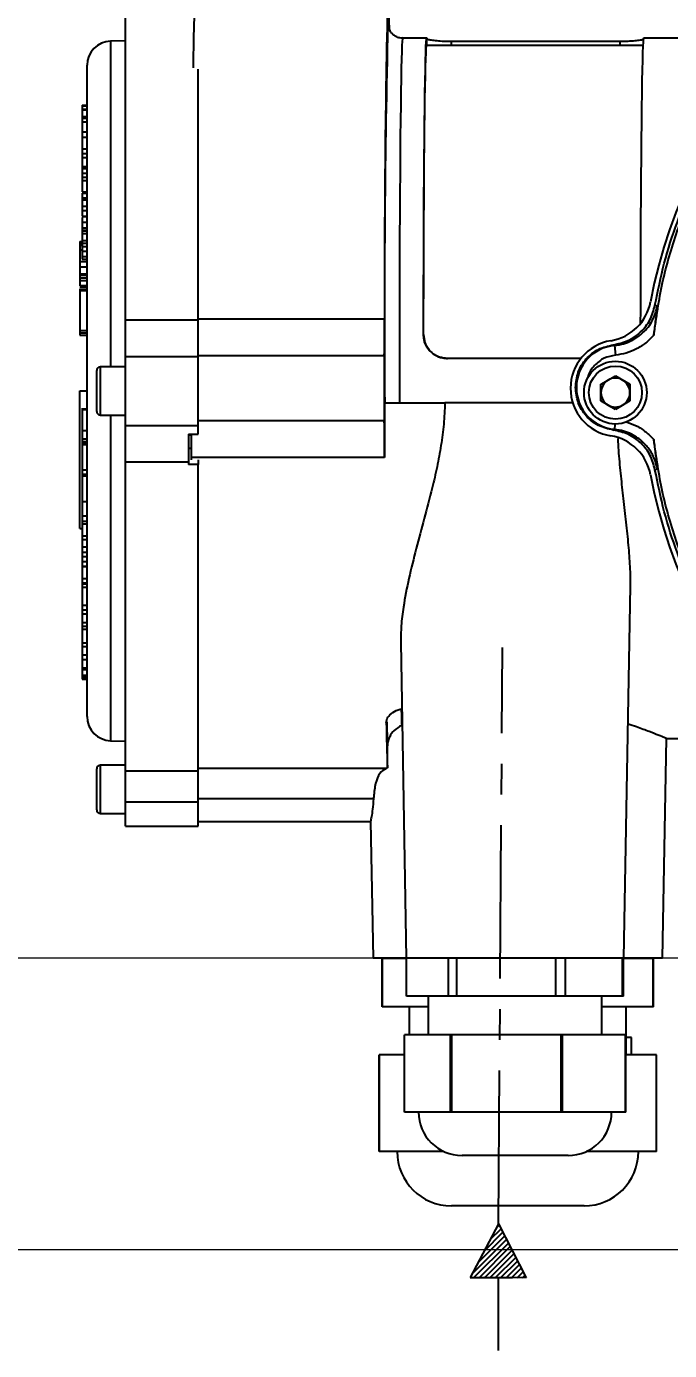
# Model space of a CAD drawing. Header units: millimetres. Extents: x 1846 to 4892, y 508 to 2661.
# Drawn here: x 2415.1 to 2548.4, y 2017.1 to 2291.2 of the extents above; entities that cross this region are included whole.
import ezdxf

# ---------------------------------------------------------------- set-up
doc = ezdxf.new("R2010")
doc.units = ezdxf.units.MM
doc.linetypes.add('CENTER', pattern=[50.8, 31.75, -6.35, 6.35, -6.35])
doc.layers.add('AM_5', color=3, linetype='Continuous', lineweight=25)
doc.layers.add('layer 1', color=7, linetype='Continuous')
doc.styles.add('SLDTEXTSTYLE1', font='txt.shx', dxfattribs={"width": 0.7, "bigfont": 'gbcbig.shx'})
doc.dimstyles.new('SLDDIMSTYLE12$0', dxfattribs={"dimtxt": 12, "dimasz": 10, "dimexe": 0, "dimexo": 0.0625, "dimgap": 0.875, "dimtad": 1, "dimdec": 1, "dimlfac": 1.8, "dimrnd": 1e-09, "dimzin": 12, "dimdsep": 46, "dimtxsty": 'SLDTEXTSTYLE1', "dimcen": 0.09, "dimdle": 8.16, "dimclrd": 3, "dimclre": 3, "dimadec": 0, "dimazin": 3, "dimtfac": 1, "dimtdec": 1, "dimtofl": 0, "dimtmove": 0, "dimatfit": 3, "dimfxl": 0, "dimfrac": 2, "dimtolj": 1, "dimlwd": 5, "dimlwe": 5, "dimarcsym": 0})

# ---------------------------------------------------------------- blocks, each defined once
blk = doc.blocks.new('*D64')
at = {"layer": 'AM_5', "color": 3, "lineweight": 5, "transparency": 16777216}
blk.add_line((2751.09, 2432.11), (2356.69, 2432.11), dxfattribs=at)
at = {"layer": 'AM_5', "color": 3, "linetype": 'Continuous', "lineweight": 5, "transparency": 16777216}
for p, q in [((2356.69, 2422.11), (2356.69, 2108.32)), ((2762.77, 2098.32), (2356.69, 2098.32))]:
    blk.add_line(p, q, dxfattribs=at)
at = {"layer": 'AM_5', "color": 3, "transparency": 16777216}
for points in [[(2355.03, 2422.11), (2358.36, 2422.11), (2356.69, 2432.11)], [(2355.03, 2108.32), (2358.36, 2108.32), (2356.69, 2098.32)]]:
    blk.add_solid(points, dxfattribs=at)
at = {"layer": 'Defpoints', "color": 0, "transparency": 16777216}
for p in [(2751.15, 2432.11), (2356.69, 2098.32), (2762.83, 2098.32)]:
    blk.add_point(p, dxfattribs=at)
at = {"layer": 'AM_5', "color": 0, "transparency": 16777216, "insert": (2342.1, 2265.22), "char_height": 12, "attachment_point": 5, "rotation": 90, "style": 'SLDTEXTSTYLE1'}
blk.add_mtext('\\A1;{\\H2.28571x;335}', dxfattribs=at)
blk = doc.blocks.new('*D65')
at = {"layer": 'AM_5', "color": 3, "lineweight": 5, "transparency": 16777216}
blk.add_line((2762.77, 2098.32), (2356.51, 2098.32), dxfattribs=at)
at = {"layer": 'AM_5', "color": 3, "linetype": 'Continuous', "lineweight": 5, "transparency": 16777216}
for p, q in [((2356.51, 2088.32), (2356.51, 2047.92)), ((2762.42, 2037.92), (2356.51, 2037.92))]:
    blk.add_line(p, q, dxfattribs=at)
at = {"layer": 'AM_5', "color": 3, "transparency": 16777216}
for points in [[(2354.84, 2088.32), (2358.18, 2088.32), (2356.51, 2098.32)], [(2354.84, 2047.92), (2358.18, 2047.92), (2356.51, 2037.92)]]:
    blk.add_solid(points, dxfattribs=at)
at = {"layer": 'Defpoints', "color": 0, "transparency": 16777216}
for p in [(2762.83, 2098.32), (2356.51, 2037.92), (2762.49, 2037.92)]:
    blk.add_point(p, dxfattribs=at)
at = {"layer": 'AM_5', "color": 0, "transparency": 16777216, "insert": (2341.92, 2068.12), "char_height": 12, "attachment_point": 5, "rotation": 90, "style": 'SLDTEXTSTYLE1'}
blk.add_mtext('\\A1;{\\H2.28571x;60}', dxfattribs=at)

msp = doc.modelspace()

# ---------------------------------------------------------------- hatches: boundary and pattern name
at = {"layer": 'layer 1'}
h = msp.add_hatch(dxfattribs=at)
h.set_pattern_fill('ANSI31', color=256, scale=0.25)
h.set_pattern_definition([(45, (-5395.5515, 3376.1605), (-0.56126601, 0.56126601), [])])
h.paths.add_polyline_path([(2512.972, 2043.312), (2507.106, 2032.161), (2512.897, 2032.161), (2518.686, 2032.082)])

# ---------------------------------------------------------------- linework, layer by layer
at = {"color": 7, "linetype": 'Continuous', "lineweight": 25}
for p, q in [((2435.689, 2230.461), (2435.689, 2294.376)), ((2435.689, 2288.242), (2432.558, 2288.16)), ((2432.558, 2288.16), (2432.558, 2220.742)), ((2498.079, 2288.787), (2493.079, 2288.787)), ((2542.941, 2287.287), (2498.079, 2287.287)), ((2498.122, 2287.287), (2498.122, 2288.636)), ((2503.168, 2288.139), (2538.167, 2288.139)), ((2503.168, 2288.139), (2503.168, 2287.287)), ((2538.167, 2287.287), (2538.167, 2288.139)), ((2552.383, 2288.787), (2543.077, 2288.787)), ((2427.689, 2215.742), (2427.689, 2283.162)), ((2450.689, 2230.461), (2450.689, 2282.368)), ((2426.689, 2274.876), (2427.689, 2274.876)), ((2426.689, 2274.876), (2426.689, 2274.735)), ((2426.689, 2274.735), (2427.689, 2274.735)), ((2426.689, 2274.735), (2426.689, 2274.144)), ((2426.689, 2274.103), (2427.689, 2274.103)), ((2426.689, 2274.103), (2426.689, 2273.963)), ((2426.689, 2273.963), (2427.689, 2273.963)), ((2426.689, 2272.531), (2427.689, 2272.531)), ((2426.689, 2272.531), (2426.689, 2272.393)), ((2426.689, 2272.393), (2427.689, 2272.393)), ((2426.689, 2272.393), (2426.689, 2272.271)), ((2426.689, 2272.235), (2427.689, 2272.235)), ((2426.689, 2272.235), (2426.689, 2271.447)), ((2426.689, 2271.447), (2427.689, 2271.447)), ((2426.689, 2269.37), (2427.689, 2269.37)), ((2426.689, 2268.287), (2427.689, 2268.287)), ((2426.689, 2268.287), (2426.689, 2265.844)), ((2426.689, 2265.844), (2427.689, 2265.844)), ((2426.689, 2264.914), (2427.689, 2264.914)), ((2426.689, 2264.914), (2426.689, 2264.091)), ((2426.564, 2263.784), (2426.689, 2263.784)), ((2426.689, 2264.091), (2427.689, 2264.091)), ((2426.689, 2264.091), (2426.689, 2262.195)), ((2426.689, 2262.195), (2427.689, 2262.195)), ((2426.689, 2262.195), (2426.689, 2261.765)), ((2426.689, 2261.765), (2427.689, 2261.765)), ((2426.689, 2260.833), (2427.689, 2260.833)), ((2426.689, 2260.833), (2426.689, 2260.01)), ((2426.689, 2260.01), (2427.689, 2260.01)), ((2426.689, 2260.01), (2426.689, 2259.274)), ((2426.689, 2259.274), (2427.689, 2259.274)), ((2426.689, 2259.109), (2426.689, 2258.834)), ((2426.564, 2256.579), (2426.689, 2256.579)), ((2426.689, 2256.946), (2427.689, 2256.946)), ((2426.689, 2256.912), (2426.689, 2256.867)), ((2426.689, 2256.867), (2427.689, 2256.867)), ((2426.689, 2256.672), (2427.689, 2256.672)), ((2426.689, 2255.707), (2427.689, 2255.707)), ((2426.689, 2255.338), (2427.689, 2255.338)), ((2426.689, 2255.267), (2426.689, 2255.222)), ((2426.689, 2254.024), (2427.689, 2254.024)), ((2426.689, 2254.012), (2426.689, 2253.18)), ((2426.689, 2253.101), (2427.689, 2253.101)), ((2426.689, 2251.947), (2427.689, 2251.947)), ((2426.689, 2251.848), (2427.689, 2251.848)), ((2426.689, 2251.673), (2426.689, 2250.675)), ((2426.689, 2250.675), (2427.689, 2250.675)), ((2426.689, 2249.533), (2427.689, 2249.533)), ((2426.689, 2249.533), (2426.689, 2248.992)), ((2426.689, 2248.992), (2427.689, 2248.992)), ((2426.689, 2248.958), (2426.689, 2248.864)), ((2426.689, 2248.864), (2427.689, 2248.864)), ((2426.689, 2248.864), (2426.689, 2248.324)), ((2426.689, 2248.324), (2427.689, 2248.324)), ((2426.189, 2246.7), (2426.689, 2246.7)), ((2426.189, 2246.7), (2426.189, 2246.231)), ((2426.189, 2246.231), (2426.689, 2246.231)), ((2426.189, 2246.231), (2426.189, 2245.922)), ((2426.189, 2245.922), (2426.689, 2245.922)), ((2426.189, 2245.922), (2426.189, 2245.92)), ((2426.189, 2245.92), (2426.689, 2245.92)), ((2426.189, 2245.92), (2426.189, 2244.974)), ((2426.689, 2246.872), (2427.689, 2246.872)), ((2426.689, 2246.872), (2426.689, 2246.362)), ((2426.689, 2246.362), (2427.689, 2246.362)), ((2426.689, 2245.648), (2427.689, 2245.648)), ((2426.689, 2245.648), (2426.689, 2244.687)), ((2426.189, 2244.974), (2426.689, 2244.974)), ((2426.189, 2244.974), (2426.189, 2242.53)), ((2426.189, 2242.53), (2427.689, 2242.53)), ((2426.189, 2242.53), (2426.189, 2241.426)), ((2426.689, 2244.687), (2427.689, 2244.687)), ((2426.689, 2243.574), (2427.689, 2243.574)), ((2426.689, 2243.574), (2426.689, 2243.004)), ((2426.689, 2243.004), (2427.689, 2243.004)), ((2426.189, 2241.426), (2427.689, 2241.426)), ((2426.189, 2240.011), (2427.689, 2240.011)), ((2426.189, 2240.011), (2426.189, 2239.71)), ((2426.189, 2239.71), (2427.689, 2239.71)), ((2426.189, 2239.162), (2427.689, 2239.162)), ((2426.189, 2239.162), (2426.189, 2238.616)), ((2426.189, 2238.616), (2427.689, 2238.616)), ((2426.189, 2238.616), (2426.189, 2237.59)), ((2426.189, 2237.59), (2427.689, 2237.59)), ((2426.189, 2237.472), (2427.689, 2237.472)), ((2426.189, 2237.245), (2427.689, 2237.245)), ((2426.189, 2237.206), (2427.689, 2237.206)), ((2426.189, 2236.895), (2426.189, 2236.743)), ((2426.189, 2236.743), (2427.689, 2236.743)), ((2426.189, 2236.743), (2426.189, 2236.535)), ((2426.189, 2236.535), (2427.689, 2236.535)), ((2426.189, 2236.535), (2426.189, 2228.261)), ((2545.391, 2233.491), (2545.908, 2233.371)), ((2435.689, 2230.461), (2450.689, 2230.461)), ((2435.689, 2222.892), (2435.689, 2230.461)), ((2489.351, 2230.6), (2450.689, 2230.6)), ((2450.689, 2222.892), (2450.689, 2230.461)), ((2426.189, 2228.261), (2427.689, 2228.261)), ((2426.189, 2227.782), (2426.189, 2227.289)), ((2426.189, 2227.782), (2427.689, 2227.782)), ((2426.189, 2227.289), (2427.689, 2227.289)), ((2497.416, 2227.454), (2497.43, 2227.454)), ((2536.74, 2225.288), (2536.99, 2225.139)), ((2536.99, 2225.139), (2537.179, 2223.148)), ((2435.689, 2220.742), (2430.439, 2220.742)), ((2430.439, 2220.742), (2430.439, 2210.742)), ((2435.689, 2222.892), (2450.689, 2222.892)), ((2435.689, 2208.591), (2435.689, 2222.892)), ((2489.292, 2223.027), (2450.689, 2223.027)), ((2450.689, 2208.591), (2450.689, 2222.892)), ((2530.01, 2222.454), (2502.41, 2222.454)), ((2429.689, 2211.492), (2429.689, 2219.992)), ((2534.181, 2217.121), (2537.181, 2218.853)), ((2537.181, 2218.853), (2540.181, 2217.121)), ((2426.189, 2215.742), (2427.689, 2215.742)), ((2426.189, 2187.281), (2426.189, 2215.742)), ((2427.689, 2148.322), (2427.689, 2215.742)), ((2534.181, 2213.657), (2534.181, 2217.121)), ((2540.181, 2217.121), (2540.181, 2213.657)), ((2489.339, 2213.287), (2501.865, 2213.287)), ((2528.338, 2213.287), (2501.865, 2213.287)), ((2537.181, 2211.925), (2534.181, 2213.657)), ((2540.181, 2213.657), (2537.181, 2211.925)), ((2427.689, 2211.941), (2426.564, 2211.941)), ((2426.689, 2211.863), (2427.689, 2211.863)), ((2430.439, 2210.742), (2435.689, 2210.742)), ((2432.558, 2210.742), (2432.558, 2143.324)), ((2426.689, 2207.572), (2427.689, 2207.572)), ((2426.689, 2207.572), (2426.689, 2205.798)), ((2435.689, 2208.591), (2450.689, 2208.591)), ((2435.689, 2201.023), (2435.689, 2208.591)), ((2489.292, 2209.547), (2450.689, 2209.547)), ((2450.689, 2206.81), (2450.689, 2208.591)), ((2536.74, 2207.637), (2536.99, 2207.786)), ((2537.095, 2208.89), (2536.99, 2207.786)), ((2426.689, 2205.798), (2427.689, 2205.798)), ((2426.689, 2205.798), (2426.689, 2205.273)), ((2426.689, 2205.273), (2427.689, 2205.273)), ((2426.689, 2205.273), (2426.689, 2205.043)), ((2426.689, 2205.043), (2427.689, 2205.043)), ((2426.689, 2205.043), (2426.689, 2204.87)), ((2426.689, 2204.87), (2427.689, 2204.87)), ((2426.689, 2204.87), (2426.689, 2204.64)), ((2426.689, 2204.64), (2426.689, 2199.421)), ((2426.689, 2204.64), (2427.689, 2204.64)), ((2448.689, 2206.81), (2450.689, 2206.81)), ((2448.689, 2206.81), (2448.689, 2201.023)), ((2448.689, 2206.658), (2449.332, 2206.658)), ((2448.689, 2203.866), (2449.348, 2203.866)), ((2489.351, 2201.975), (2449.353, 2201.975)), ((2449.353, 2201.485), (2449.353, 2201.975)), ((2450.689, 2201.472), (2450.689, 2200.539)), ((2426.689, 2199.421), (2427.689, 2199.421)), ((2426.689, 2199.421), (2426.689, 2198.502)), ((2435.689, 2201.023), (2448.689, 2201.023)), ((2435.689, 2137.108), (2435.689, 2201.023)), ((2448.689, 2201.023), (2448.689, 2200.539)), ((2450.689, 2200.539), (2448.689, 2200.539)), ((2450.689, 2137.108), (2450.689, 2200.539)), ((2545.908, 2199.554), (2545.391, 2199.435)), ((2426.689, 2198.502), (2427.689, 2198.502)), ((2426.689, 2198.502), (2426.689, 2198.163)), ((2426.689, 2198.163), (2426.689, 2192.845)), ((2426.689, 2198.163), (2427.689, 2198.163)), ((2426.689, 2192.845), (2427.689, 2192.845)), ((2426.689, 2192.845), (2426.689, 2189.883)), ((2426.689, 2189.652), (2426.564, 2189.652)), ((2426.689, 2189.883), (2426.689, 2188.796)), ((2426.689, 2189.883), (2427.689, 2189.883)), ((2426.689, 2188.796), (2427.689, 2188.796)), ((2426.689, 2188.796), (2426.689, 2188.235)), ((2426.689, 2188.235), (2427.689, 2188.235)), ((2426.689, 2188.235), (2426.689, 2185.737)), ((2426.189, 2187.281), (2426.689, 2187.281)), ((2426.689, 2184.983), (2426.564, 2184.983)), ((2426.689, 2185.737), (2427.689, 2185.737)), ((2426.689, 2185.737), (2426.689, 2184.983)), ((2426.689, 2184.983), (2427.689, 2184.983)), ((2426.564, 2183.198), (2426.689, 2183.198)), ((2426.564, 2182.342), (2427.689, 2182.342)), ((2426.689, 2183.474), (2427.689, 2183.474)), ((2426.689, 2181.453), (2427.689, 2181.453)), ((2426.689, 2181.453), (2426.689, 2180.447)), ((2426.689, 2180.447), (2427.689, 2180.447)), ((2426.689, 2180.447), (2426.689, 2179.465)), ((2426.689, 2179.465), (2427.689, 2179.465)), ((2426.689, 2179.465), (2426.689, 2179.389)), ((2426.689, 2177.229), (2426.564, 2177.229)), ((2426.689, 2179.389), (2427.689, 2179.389)), ((2426.689, 2179.389), (2426.689, 2176.927)), ((2426.689, 2176.927), (2427.689, 2176.927)), ((2426.689, 2176.927), (2426.689, 2175.985)), ((2426.689, 2175.985), (2427.689, 2175.985)), ((2426.689, 2175.985), (2426.689, 2175.828)), ((2426.689, 2175.828), (2427.689, 2175.828)), ((2426.689, 2175.828), (2426.689, 2175.114)), ((2426.689, 2175.114), (2427.689, 2175.114)), ((2426.689, 2175.114), (2426.689, 2171.354)), ((2538.958, 2098.287), (2540.302, 2175.283)), ((2426.689, 2171.354), (2427.689, 2171.354)), ((2426.689, 2171.354), (2426.689, 2170.41)), ((2426.564, 2168.821), (2426.689, 2168.821)), ((2426.689, 2170.41), (2427.689, 2170.41)), ((2426.689, 2170.41), (2426.689, 2169.597)), ((2426.689, 2169.597), (2427.689, 2169.597)), ((2426.689, 2169.597), (2426.689, 2167.779)), ((2426.564, 2167.954), (2426.689, 2167.954)), ((2426.689, 2167.779), (2427.689, 2167.779)), ((2426.689, 2167.779), (2426.689, 2167.032)), ((2426.689, 2167.032), (2427.689, 2167.032)), ((2426.689, 2167.032), (2426.689, 2166.392)), ((2426.689, 2166.392), (2426.689, 2163.579)), ((2426.689, 2166.392), (2427.689, 2166.392)), ((2426.689, 2163.579), (2427.689, 2163.579)), ((2426.689, 2163.579), (2426.689, 2162.788)), ((2492.692, 2163.632), (2493.833, 2098.287)), ((2426.689, 2162.788), (2427.689, 2162.788)), ((2426.689, 2162.788), (2426.689, 2161.092)), ((2426.689, 2161.092), (2427.689, 2161.092)), ((2426.689, 2161.092), (2426.689, 2160.149)), ((2426.689, 2160.149), (2427.689, 2160.149)), ((2426.689, 2160.149), (2426.689, 2158.424)), ((2426.689, 2158.424), (2427.689, 2158.424)), ((2426.689, 2158.424), (2426.689, 2158.048)), ((2426.689, 2158.048), (2427.689, 2158.048)), ((2426.689, 2158.048), (2426.689, 2156.888)), ((2426.689, 2156.888), (2427.689, 2156.888)), ((2426.689, 2156.888), (2426.689, 2156.468)), ((2426.689, 2156.468), (2427.689, 2156.468)), ((2426.689, 2156.468), (2426.689, 2156.343)), ((2426.689, 2156.343), (2427.689, 2156.343)), ((2426.689, 2156.343), (2426.689, 2156.081)), ((2426.689, 2156.081), (2427.689, 2156.081)), ((2546.951, 2098.287), (2547.745, 2143.79)), ((2432.558, 2143.324), (2435.689, 2143.242)), ((2547.744, 2143.787), (2552.383, 2143.787)), ((2429.689, 2128.992), (2429.689, 2137.492)), ((2435.689, 2138.242), (2430.439, 2138.242)), ((2430.439, 2138.242), (2430.439, 2128.242)), ((2435.689, 2137.108), (2450.689, 2137.108)), ((2435.689, 2130.667), (2435.689, 2137.108)), ((2489.676, 2137.578), (2450.689, 2137.578)), ((2450.689, 2130.667), (2450.689, 2137.108)), ((2435.689, 2130.667), (2450.689, 2130.667)), ((2435.689, 2125.642), (2435.689, 2130.667)), ((2487.066, 2131.255), (2450.689, 2131.255)), ((2450.689, 2125.642), (2450.689, 2130.667)), ((2430.439, 2128.242), (2435.689, 2128.242)), ((2435.689, 2125.642), (2450.689, 2125.642)), ((2450.689, 2126.587), (2486.458, 2126.587)), ((2486.456, 2126.615), (2486.951, 2098.287)), ((2493.833, 2098.287), (2486.951, 2098.287)), ((2488.826, 2098.243), (2488.826, 2088.243)), ((2488.858, 2098.243), (2488.826, 2098.243)), ((2488.858, 2088.243), (2488.858, 2098.243)), ((2493.915, 2098.243), (2488.858, 2098.243)), ((2538.958, 2098.287), (2493.833, 2098.287)), ((2493.915, 2090.428), (2493.915, 2098.287)), ((2502.586, 2090.428), (2502.586, 2098.287)), ((2504.342, 2090.428), (2504.342, 2098.287)), ((2524.875, 2090.428), (2524.875, 2098.287)), ((2526.822, 2090.428), (2526.822, 2098.287)), ((2538.684, 2090.428), (2538.684, 2098.287)), ((2538.876, 2090.428), (2538.876, 2098.287)), ((2545.044, 2098.243), (2538.876, 2098.243)), ((2546.951, 2098.287), (2538.958, 2098.287)), ((2545.044, 2088.243), (2545.044, 2098.243)), ((2545.076, 2098.243), (2545.044, 2098.243)), ((2545.076, 2088.243), (2545.076, 2098.243)), ((2502.586, 2090.428), (2493.915, 2090.428)), ((2498.396, 2090.428), (2498.396, 2082.428)), ((2504.342, 2090.428), (2502.586, 2090.428)), ((2524.875, 2090.428), (2504.342, 2090.428)), ((2526.822, 2090.428), (2524.875, 2090.428)), ((2538.684, 2090.428), (2526.822, 2090.428)), ((2534.396, 2082.428), (2534.396, 2090.428)), ((2538.876, 2090.428), (2538.684, 2090.428)), ((2488.858, 2088.243), (2488.826, 2088.243)), ((2498.396, 2088.243), (2488.858, 2088.243)), ((2494.451, 2088.243), (2494.451, 2082.428)), ((2545.044, 2088.243), (2534.396, 2088.243)), ((2539.451, 2078.243), (2539.451, 2088.243)), ((2545.076, 2088.243), (2545.044, 2088.243)), ((2493.473, 2066.428), (2493.473, 2082.428)), ((2503.028, 2082.428), (2493.473, 2082.428)), ((2503.028, 2066.428), (2503.028, 2082.428)), ((2503.296, 2082.428), (2503.028, 2082.428)), ((2503.296, 2066.428), (2503.296, 2082.428)), ((2525.921, 2082.428), (2503.296, 2082.428)), ((2525.921, 2066.428), (2525.921, 2082.428)), ((2526.218, 2082.428), (2525.921, 2082.428)), ((2526.218, 2066.428), (2526.218, 2082.428)), ((2539.288, 2082.428), (2526.218, 2082.428)), ((2539.288, 2066.428), (2539.288, 2082.428)), ((2539.318, 2082.428), (2539.288, 2082.428)), ((2539.318, 2066.428), (2539.318, 2082.428)), ((2540.504, 2081.882), (2539.451, 2081.882)), ((2540.504, 2078.243), (2540.504, 2081.882)), ((2540.504, 2081.882), (2540.506, 2081.882)), ((2540.506, 2078.243), (2540.506, 2081.882)), ((2488.201, 2078.243), (2488.201, 2058.243)), ((2488.202, 2078.243), (2488.201, 2078.243)), ((2488.202, 2058.243), (2488.202, 2078.243)), ((2493.473, 2078.243), (2488.202, 2078.243)), ((2545.7, 2078.243), (2539.318, 2078.243)), ((2545.7, 2058.243), (2545.7, 2078.243)), ((2545.701, 2078.243), (2545.7, 2078.243)), ((2545.701, 2058.243), (2545.701, 2078.243)), ((2498.251, 2066.428), (2493.473, 2066.428)), ((2503.028, 2066.428), (2498.251, 2066.428)), ((2503.296, 2066.428), (2503.028, 2066.428)), ((2514.608, 2066.428), (2503.296, 2066.428)), ((2525.921, 2066.428), (2514.608, 2066.428)), ((2526.218, 2066.428), (2525.921, 2066.428)), ((2532.753, 2066.428), (2526.218, 2066.428)), ((2539.288, 2066.428), (2532.753, 2066.428)), ((2539.318, 2066.428), (2539.288, 2066.428)), ((2488.202, 2058.243), (2488.201, 2058.243)), ((2495.301, 2058.243), (2488.202, 2058.243)), ((2501.653, 2058.243), (2495.301, 2058.243)), ((2527.396, 2057.428), (2505.396, 2057.428)), ((2531.151, 2058.243), (2531.138, 2058.243)), ((2531.151, 2058.243), (2531.151, 2058.249)), ((2531.505, 2058.243), (2531.151, 2058.243)), ((2531.505, 2058.243), (2531.505, 2058.421)), ((2538.603, 2058.243), (2531.505, 2058.243)), ((2545.7, 2058.243), (2538.603, 2058.243)), ((2545.701, 2058.243), (2545.7, 2058.243)), ((2530.701, 2046.993), (2503.201, 2046.993))]:
    msp.add_line(p, q, dxfattribs=at)
at = {"color": 7, "linetype": 'Continuous', "lineweight": 25, "flags": 128}
for points in [[(2493.079, 2288.787), (2493.034, 2288.625), (2492.987, 2288.107), (2492.941, 2287.234), (2492.895, 2286.011), (2492.85, 2284.445), (2492.807, 2282.542), (2492.764, 2280.313), (2492.724, 2277.768), (2492.685, 2274.92), (2492.647, 2271.782), (2492.612, 2268.371), (2492.58, 2264.703), (2492.55, 2260.796), (2492.522, 2256.67), (2492.497, 2252.345), (2492.475, 2247.841), (2492.456, 2243.183), (2492.44, 2238.391), (2492.427, 2233.49), (2492.418, 2228.505), (2492.411, 2223.459), (2492.408, 2218.378), (2492.409, 2213.287)], [(2497.416, 2227.454), (2497.425, 2232.473), (2497.437, 2237.411), (2497.452, 2242.245), (2497.471, 2246.949), (2497.492, 2251.502), (2497.517, 2255.879), (2497.544, 2260.059), (2497.574, 2264.022), (2497.606, 2267.748), (2497.641, 2271.218), (2497.678, 2274.415), (2497.717, 2277.323), (2497.758, 2279.928), (2497.8, 2282.216), (2497.844, 2284.177), (2497.888, 2285.801), (2497.934, 2287.079), (2497.981, 2288.005), (2498.028, 2288.575), (2498.075, 2288.786), (2498.122, 2288.636)], [(2497.43, 2227.454), (2497.439, 2232.36), (2497.451, 2237.186), (2497.466, 2241.908), (2497.484, 2246.503), (2497.505, 2250.949), (2497.529, 2255.223), (2497.556, 2259.303), (2497.586, 2263.171), (2497.617, 2266.806), (2497.651, 2270.191), (2497.687, 2273.309), (2497.726, 2276.144), (2497.765, 2278.682), (2497.807, 2280.911), (2497.85, 2282.82), (2497.893, 2284.399), (2497.938, 2285.641), (2497.984, 2286.538), (2498.03, 2287.088), (2498.076, 2287.286), (2498.079, 2287.287)], [(2542.418, 2229.723), (2542.423, 2232.473), (2542.435, 2237.411), (2542.451, 2242.245), (2542.469, 2246.949), (2542.491, 2251.502), (2542.515, 2255.879), (2542.542, 2260.059), (2542.572, 2264.022), (2542.604, 2267.748), (2542.639, 2271.218), (2542.676, 2274.415), (2542.715, 2277.323), (2542.756, 2279.928), (2542.798, 2282.216), (2542.842, 2284.177), (2542.886, 2285.801), (2542.932, 2287.079), (2542.979, 2288.005), (2543.026, 2288.575), (2543.073, 2288.786), (2543.077, 2288.787)], [(2489.339, 2213.287), (2489.34, 2211.865), (2489.341, 2210.444), (2489.342, 2209.025), (2489.343, 2207.609), (2489.345, 2206.195), (2489.347, 2204.784), (2489.349, 2203.377), (2489.351, 2201.975)], [(2489.942, 2137.671), (2489.941, 2140.257), (2489.941, 2142.289)]]:
    msp.add_lwpolyline(points, dxfattribs=at)
at = {"color": 7, "linetype": 'Continuous', "lineweight": 25}
for radius in [6.5, 5.5]:
    msp.add_circle((2537.181, 2215.389), radius, dxfattribs=at)
for centre, radius, start, end in [((2642.854, 2216.29), 99.998, 100.32817, 169.67428), ((2880.344, 2279.016), 430.692, 177.87367, 179.52226), ((5002.764, 2239.541), 2513.429, 178.735735, 180.203816), ((2312.83, 2287.096), 177.557, 1.17327, 2.5502), ((5116.605, 2231.165), 2627.284, 178.685579, 180.389885), ((2432.689, 2283.162), 5, 91.5, 180), ((2534.638, 2236.006), 10, 279.26996, 349.67431), ((2056.142, 2230.161), 433.209, 359.05652, 0.05807), ((2537.856, 2216.287), 9.98, 99.27074, 260.72926), ((2537.811, 2216.463), 8.715, 95.40246, 264.59754), ((2430.439, 2219.992), 0.75, 90, 180), ((2949.513, 2216.287), 460.27, 179.16093, 180.83907), ((2537.181, 2215.389), 3, 120, 180), ((2537.181, 2215.389), 3, 60, 120), ((2537.181, 2215.389), 3, 0, 60), ((2537.181, 2215.389), 3, 180, 240), ((2537.181, 2215.389), 3, 300, 0), ((2537.181, 2215.389), 3, 240, 300), ((2430.439, 2211.492), 0.75, 180, 270), ((2056.142, 2202.414), 433.209, 359.94193, 0.94348), ((1712.321, 2201.081), 737.032, 0.069476, 0.445347), ((2534.638, 2196.568), 10, 10.32569, 80.73004), ((2642.854, 2216.285), 99.998, 190.32572, 259.67183), ((2785.885, 2155.762), 293.134, 181.17106, 181.81739), ((2432.689, 2148.322), 5, 180, 268.5), ((2837.214, 2151.027), 347.528, 180.64872, 182.20235), ((2719.171, 2151.43), 229.412, 181.05093, 182.28359), ((2430.439, 2137.492), 0.75, 90, 180), ((2430.439, 2128.992), 0.75, 180, 270), ((2505.396, 2066.428), 9, 180, 270), ((2527.396, 2066.428), 9, 270, 0), ((2503.201, 2058.243), 11.25, 180, 270), ((2530.701, 2058.243), 11.25, 270, 0)]:
    msp.add_arc(centre, radius, start, end, dxfattribs=at)
for points in [[(2545.137, 2227.252), (2545.661, 2230.904), (2546.71, 2238.207), (2549.829, 2248.85), (2554.037, 2259.093), (2559.392, 2268.794), (2565.797, 2277.833), (2573.178, 2286.095), (2581.44, 2293.477), (2590.48, 2299.881), (2600.18, 2305.237), (2610.423, 2309.444), (2621.067, 2312.564), (2628.37, 2313.612), (2632.022, 2314.136)], [(2545.391, 2233.491), (2545.979, 2236.405), (2547.155, 2242.232), (2549.908, 2250.727), (2553.355, 2258.955), (2557.555, 2266.827), (2562.4, 2274.327), (2566.175, 2278.92), (2568.062, 2281.217)], [(2528.921, 2216.463), (2529.034, 2217.538), (2529.261, 2219.689), (2531.025, 2222.475), (2533.579, 2224.562), (2535.686, 2225.046), (2536.74, 2225.288)], [(2536.74, 2207.637), (2535.686, 2207.879), (2533.579, 2208.364), (2531.025, 2210.45), (2529.261, 2213.237), (2529.034, 2215.387), (2528.921, 2216.463)], [(2632.022, 2118.789), (2628.37, 2119.313), (2621.067, 2120.361), (2610.423, 2123.481), (2600.18, 2127.689), (2590.48, 2133.044), (2581.44, 2139.449), (2573.178, 2146.83), (2565.797, 2155.092), (2559.392, 2164.131), (2554.037, 2173.832), (2549.829, 2184.075), (2546.71, 2194.718), (2545.661, 2202.022), (2545.137, 2205.673)], [(2568.062, 2151.709), (2566.175, 2154.005), (2562.4, 2158.598), (2557.555, 2166.099), (2553.355, 2173.97), (2549.908, 2182.199), (2547.155, 2190.693), (2545.979, 2196.521), (2545.391, 2199.435)]]:
    msp.add_open_spline(points, degree=3, dxfattribs=at)
for points, knots in [([(2493.072, 2288.819), (2492.968, 2288.811), (2492.559, 2288.777), (2491.904, 2288.994), (2491.228, 2289.39), (2490.756, 2289.862), (2490.456, 2290.317), (2490.29, 2290.688), (2490.206, 2290.951), (2490.168, 2291.122), (2490.162, 2291.16), (2490.158, 2291.181)], [0, 0, 0, 0, 0.0474745, 0.1861905, 0.3044679, 0.409811, 0.5056994, 0.5992557, 0.704506, 0.8379016, 1, 1, 1, 1]), ([(2498.122, 2288.636), (2498.183, 2288.596), (2498.305, 2288.515), (2499.184, 2288.363), (2500.468, 2288.229), (2501.88, 2288.15), (2502.806, 2288.142), (2503.168, 2288.139)], [0, 0, 0, 0, 0.2153056, 0.4305877, 0.6463333, 0.8614906, 1, 1, 1, 1]), ([(2538.167, 2288.139), (2538.725, 2288.146), (2539.842, 2288.161), (2541.325, 2288.271), (2542.446, 2288.413), (2543.044, 2288.545), (2543.098, 2288.61), (2543.12, 2288.636)], [0, 0, 0, 0, 0.2129679, 0.4258966, 0.639898, 0.8553588, 1, 1, 1, 1]), ([(2426.689, 2273.963), (2426.689, 2273.697), (2426.689, 2273.222), (2426.689, 2272.742), (2426.689, 2272.531)], [0, 0, 0, 0, 0.5599857, 1, 1, 1, 1]), ([(2426.689, 2272.393), (2426.689, 2272.357), (2426.689, 2272.294), (2426.689, 2272.253), (2426.689, 2272.235)], [0, 0, 0, 0, 0.55998218, 1, 1, 1, 1]), ([(2426.689, 2271.532), (2426.689, 2271.101), (2426.689, 2270.263), (2426.689, 2269.641), (2426.689, 2269.338)], [0, 0, 0, 0, 0.5132266, 1, 1, 1, 1]), ([(2426.689, 2269.37), (2426.689, 2269.163), (2426.689, 2268.794), (2426.689, 2268.442), (2426.689, 2268.287)], [0, 0, 0, 0, 0.5600034, 1, 1, 1, 1]), ([(2426.689, 2265.844), (2426.689, 2265.665), (2426.689, 2265.345), (2426.689, 2265.045), (2426.689, 2264.914)], [0, 0, 0, 0, 0.5599966, 1, 1, 1, 1]), ([(2426.689, 2261.765), (2426.689, 2261.586), (2426.689, 2261.266), (2426.689, 2260.965), (2426.689, 2260.833)], [0, 0, 0, 0, 0.5599959, 1, 1, 1, 1]), ([(2426.689, 2259.274), (2426.689, 2258.842), (2426.689, 2258.071), (2426.689, 2257.29), (2426.689, 2256.946)], [0, 0, 0, 0, 0.55999742, 1, 1, 1, 1]), ([(2426.689, 2256.672), (2426.689, 2256.396), (2426.689, 2256.094), (2426.689, 2255.802), (2426.689, 2255.777)], [0, 0, 0, 0, 0.9148031, 1, 1, 1, 1]), ([(2426.689, 2255.707), (2426.689, 2255.632), (2426.689, 2255.499), (2426.689, 2255.387), (2426.689, 2255.338)], [0, 0, 0, 0, 0.5600131, 1, 1, 1, 1]), ([(2426.689, 2255.338), (2426.689, 2255.092), (2426.689, 2254.653), (2426.689, 2254.216), (2426.689, 2254.024)], [0, 0, 0, 0, 0.56000068, 1, 1, 1, 1]), ([(2426.689, 2253.101), (2426.689, 2252.878), (2426.689, 2252.479), (2426.689, 2252.109), (2426.689, 2251.947)], [0, 0, 0, 0, 0.5596888, 1, 1, 1, 1]), ([(2426.689, 2250.675), (2426.689, 2250.458), (2426.689, 2250.07), (2426.689, 2249.697), (2426.689, 2249.533)], [0, 0, 0, 0, 0.5599848, 1, 1, 1, 1]), ([(2426.689, 2248.324), (2426.689, 2248.056), (2426.689, 2247.566), (2426.689, 2247.088), (2426.689, 2246.872)], [0, 0, 0, 0, 0.5459318, 1, 1, 1, 1]), ([(2426.689, 2246.33), (2426.689, 2246.242), (2426.689, 2246.02), (2426.689, 2245.788), (2426.689, 2245.648)], [0, 0, 0, 0, 0.4010952, 1, 1, 1, 1]), ([(2426.689, 2244.687), (2426.689, 2244.469), (2426.689, 2244.08), (2426.689, 2243.729), (2426.689, 2243.574)], [0, 0, 0, 0, 0.56003177, 1, 1, 1, 1]), ([(2426.189, 2241.426), (2426.189, 2241.004), (2426.189, 2240.25), (2426.189, 2240.084), (2426.189, 2240.011)], [0, 0, 0, 0, 0.5581866, 1, 1, 1, 1]), ([(2426.189, 2239.71), (2426.189, 2239.665), (2426.189, 2239.602), (2426.189, 2239.368), (2426.189, 2239.23), (2426.189, 2239.162)], [0, 0, 0, 0, 0.559369, 0.7797892, 1, 1, 1, 1]), ([(2426.189, 2237.59), (2426.189, 2237.583), (2426.189, 2237.571), (2426.189, 2237.502), (2426.189, 2237.472)], [0, 0, 0, 0, 0.5599418, 1, 1, 1, 1]), ([(2536.74, 2225.288), (2537.786, 2225.515), (2539.874, 2225.967), (2542.523, 2227.846), (2544.544, 2230.39), (2545.109, 2232.456), (2545.391, 2233.491)], [0, 0, 0, 0, 0.2500652, 0.4994456, 0.7493864, 1, 1, 1, 1]), ([(2536.99, 2225.139), (2537.631, 2225.236), (2538.855, 2225.42), (2540.334, 2226.022), (2541.423, 2226.638), (2542.189, 2227.18), (2543.477, 2228.275), (2545.056, 2230.233), (2545.628, 2232.34), (2545.908, 2233.371)], [0, 0, 0, 0, 0.1490594, 0.2844868, 0.3652537, 0.4374076, 0.5004523, 0.7554677, 1, 1, 1, 1]), ([(2545.908, 2233.371), (2545.771, 2232.4), (2545.499, 2230.467), (2545.257, 2228.32), (2545.137, 2227.252)], [0, 0, 0, 0, 0.5024427, 1, 1, 1, 1]), ([(2426.189, 2228.261), (2426.189, 2228.145), (2426.189, 2227.984), (2426.189, 2227.815), (2426.189, 2227.793), (2426.189, 2227.782)], [0, 0, 0, 0, 0.5604886, 0.7801175, 1, 1, 1, 1]), ([(2502.41, 2222.454), (2501.85, 2222.509), (2500.73, 2222.619), (2499.237, 2223.475), (2498.109, 2224.733), (2497.503, 2226.14), (2497.441, 2227.074), (2497.416, 2227.454)], [0, 0, 0, 0, 0.2131127, 0.4262212, 0.6394652, 0.8533812, 1, 1, 1, 1]), ([(2497.43, 2227.454), (2497.485, 2226.891), (2497.594, 2225.764), (2498.461, 2224.258), (2499.738, 2223.128), (2501.141, 2222.537), (2502.063, 2222.477), (2502.424, 2222.454)], [0, 0, 0, 0, 0.2166735, 0.4334219, 0.6484226, 0.8620356, 1, 1, 1, 1]), ([(2545.137, 2227.252), (2544.603, 2226.7), (2543.539, 2225.598), (2541.582, 2224.378), (2539.453, 2223.492), (2537.938, 2223.263), (2537.179, 2223.148)], [0, 0, 0, 0, 0.250755, 0.4999887, 0.7492331, 1, 1, 1, 1]), ([(2537.179, 2223.148), (2536.389, 2222.992), (2534.753, 2222.667), (2532.775, 2221.07), (2531.623, 2219.524), (2531.47, 2218.557), (2531.45, 2218.433)], [0, 0, 0, 0, 0.3027449, 0.6273546, 0.9519642, 1, 1, 1, 1]), ([(2501.865, 2213.287), (2501.799, 2211.803), (2501.665, 2208.834), (2501.069, 2204.401), (2500.246, 2200.005), (2499.072, 2194.927), (2497.579, 2189.259), (2495.875, 2183.006), (2494.338, 2176.889), (2493.301, 2171.582), (2492.739, 2167.161), (2492.716, 2164.783), (2492.705, 2163.632)], [0, 0, 0, 0, 0.0805066, 0.1610356, 0.2436293, 0.326242, 0.4506218, 0.5750041, 0.7030896, 0.8311062, 0.9182791, 1, 1, 1, 1]), ([(2426.689, 2211.863), (2426.689, 2211.799), (2426.689, 2211.672), (2426.689, 2211.243), (2426.689, 2210.385), (2426.689, 2209.05), (2426.689, 2208.065), (2426.689, 2207.572)], [0, 0, 0, 0, 0.18736448, 0.37442493, 0.56063137, 0.77992698, 1, 1, 1, 1]), ([(2545.391, 2199.435), (2545.11, 2200.467), (2544.549, 2202.529), (2542.53, 2205.073), (2539.881, 2206.955), (2537.788, 2207.409), (2536.74, 2207.637)], [0, 0, 0, 0, 0.2500466, 0.4994486, 0.7493959, 1, 1, 1, 1]), ([(2545.908, 2199.554), (2545.633, 2200.588), (2545.263, 2201.981), (2544.308, 2203.515), (2543.629, 2204.396), (2542.814, 2205.234), (2541.796, 2206.06), (2540.484, 2206.843), (2538.855, 2207.505), (2537.631, 2207.689), (2536.99, 2207.786)], [0, 0, 0, 0, 0.2442906, 0.329037, 0.4144904, 0.500125, 0.5979935, 0.7157717, 0.8510735, 1, 1, 1, 1]), ([(2539.459, 2209.331), (2540.169, 2209.078), (2541.596, 2208.567), (2543.537, 2207.321), (2544.603, 2206.224), (2545.137, 2205.673)], [0, 0, 0, 0, 0.3300361, 0.6639988, 1, 1, 1, 1]), ([(2540.29, 2175.283), (2540.296, 2175.384), (2540.38, 2176.855), (2540.218, 2179.893), (2539.891, 2184.409), (2539.376, 2189.138), (2538.817, 2193.916), (2538.3, 2198.69), (2537.917, 2202.651), (2537.782, 2205.075), (2537.736, 2205.896)], [0, 0, 0, 0, 0.0112716, 0.1647036, 0.3181817, 0.4755068, 0.6328433, 0.7790357, 0.9252187, 1, 1, 1, 1]), ([(2545.137, 2205.673), (2545.257, 2204.605), (2545.499, 2202.459), (2545.771, 2200.525), (2545.908, 2199.554)], [0, 0, 0, 0, 0.4975573, 1, 1, 1, 1]), ([(2426.689, 2185), (2426.689, 2184.915), (2426.689, 2184.661), (2426.689, 2184.117), (2426.689, 2183.718), (2426.689, 2183.474)], [0, 0, 0, 0, 0.16453162, 0.48995468, 1, 1, 1, 1]), ([(2426.689, 2183.474), (2426.689, 2183.284), (2426.689, 2182.904), (2426.689, 2182.453), (2426.689, 2182.412), (2426.689, 2182.386)], [0, 0, 0, 0, 0.271615, 0.5433293, 1, 1, 1, 1]), ([(2426.689, 2182.168), (2426.689, 2182.154), (2426.689, 2181.905), (2426.689, 2181.672), (2426.689, 2181.453)], [0, 0, 0, 0, 0.0587663, 1, 1, 1, 1]), ([(2489.708, 2147.092), (2489.769, 2147.455), (2489.893, 2148.181), (2490.966, 2149.148), (2492.031, 2149.762), (2492.744, 2149.875), (2492.813, 2149.886)], [0, 0, 0, 0, 0.3276828, 0.6557933, 0.966877, 1, 1, 1, 1]), ([(2547.744, 2143.787), (2547.653, 2143.819), (2547.47, 2143.885), (2546.215, 2144.397), (2544.243, 2145.168), (2542.101, 2145.981), (2540.395, 2146.537), (2539.804, 2146.73)], [0, 0, 0, 0, 0.2173888, 0.441385, 0.6586934, 0.8817751, 1, 1, 1, 1]), ([(2492.898, 2146.466), (2492.334, 2146.164), (2491.366, 2145.645), (2490.52, 2144.443), (2490.114, 2143.467), (2489.96, 2142.814), (2489.946, 2142.421), (2489.941, 2142.289)], [0, 0, 0, 0, 0.408482, 0.7013153, 0.8362611, 0.9449971, 1, 1, 1, 1]), ([(2489.676, 2137.578), (2489.196, 2137.297), (2488.233, 2136.735), (2487.439, 2134.597), (2487.154, 2132.556), (2487.076, 2131.398), (2487.066, 2131.255)], [0, 0, 0, 0, 0.3245448, 0.6499942, 0.9570546, 1, 1, 1, 1]), ([(2489.942, 2137.671), (2489.892, 2137.654), (2489.802, 2137.622), (2489.714, 2137.591), (2489.676, 2137.578)], [0, 0, 0, 0, 0.56, 1, 1, 1, 1]), ([(2487.066, 2131.255), (2487.003, 2130.524), (2486.878, 2129.061), (2486.615, 2127.495), (2486.469, 2126.715), (2486.463, 2126.639), (2486.462, 2126.615)], [0, 0, 0, 0, 0.2879758, 0.5758228, 0.8655334, 1, 1, 1, 1])]:
    msp.add_open_spline(points, degree=3, knots=knots, dxfattribs=at)
at = {"layer": 'layer 1', "linetype": 'CENTER'}
msp.add_line((2512.972, 2043.312), (2513.785, 2162.639), dxfattribs=at)
at = {"layer": 'layer 1'}
for p, q in [((2512.972, 2043.312), (2507.106, 2032.161)), ((2512.972, 2043.312), (2518.686, 2032.082)), ((2507.106, 2032.161), (2515.839, 2032.161)), ((2518.686, 2032.082), (2509.955, 2032.201)), ((2512.897, 2032.161), (2512.897, 2017.055))]:
    msp.add_line(p, q, dxfattribs=at)

# ---------------------------------------------------------------- dimensions: what is measured, and where the dimension line sits
at = {"layer": 'AM_5'}
for base, p1, p2, text, picture, middle in [((2356.692, 2098.323), (2751.154, 2432.108), (2762.83, 2098.323), '{\\H2.28571x;335}', '*D64', (2342.103, 2265.216)), ((2356.509, 2037.92), (2762.83, 2098.323), (2762.486, 2037.92), '{\\H2.28571x;60}', '*D65', (2341.92, 2068.122))]:
    dim = msp.add_linear_dim(base=base, p1=p1, p2=p2, angle=90, text=text, dimstyle='SLDDIMSTYLE12$0', override={"dimlfac": 1}, dxfattribs=at)
    dim.commit()
    dim.dimension.update_dxf_attribs({"geometry": picture, "text_midpoint": middle})

doc.saveas('drawing.dxf')
